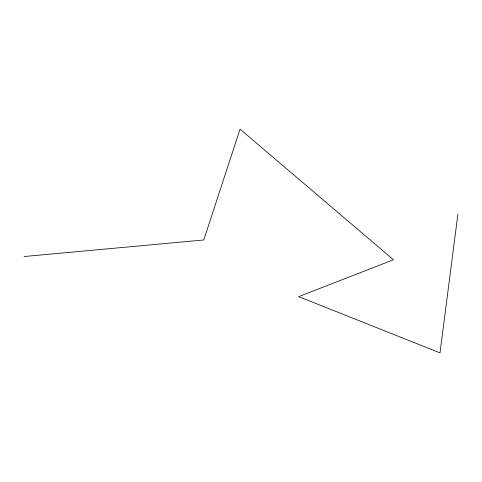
<?xml version="1.0" encoding="UTF-8"?>
<svg xmlns="http://www.w3.org/2000/svg" width="482" height="482" viewBox="0 0 482 482"><rect width="100%" height="100%" fill="white"/><g stroke="black" fill="none" stroke-linecap="round" stroke-linejoin="round"><path stroke-width="0.72" d="M457.9 214.135L440.006 352.872L298.695 296.635L393.457 259.774L240.054 129.128L203.772 239.976L24.1 256.532"/></g></svg>
